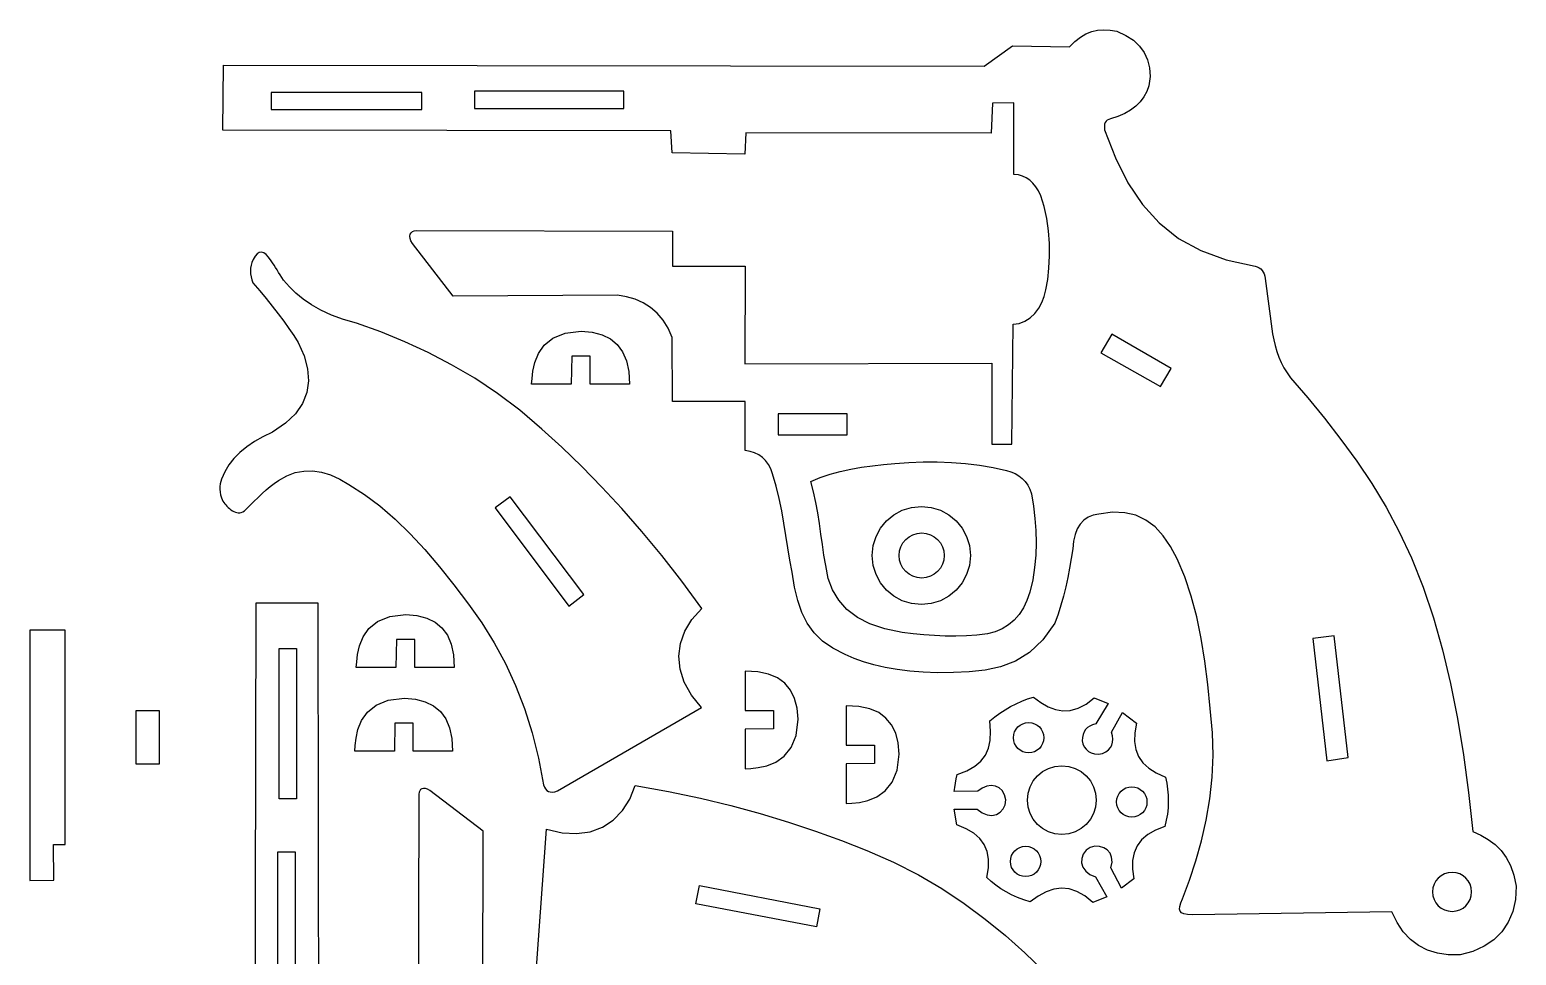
# Model space of a CAD drawing. Extents: x -16 to 199, y -147 to 150.
# Drawn here: x -7.8 to 199.5, y 21.3 to 150.5 of the extents above; entities that cross this region are included whole.
import ezdxf

# ---------------------------------------------------------------- set-up
doc = ezdxf.new("R2010")
doc.units = 0
doc.header["$MEASUREMENT"] = 0
doc.layers.add('CAMADA_1', color=7, linetype='CONTINUOUS')

msp = doc.modelspace()

# ---------------------------------------------------------------- linework, layer by layer
at = {"layer": 'CAMADA_1', "color": 250}
for points in [[(19.21926, 145.49896), (125.27555, 145.39427), (129.26346, 148.21653), (137.18152, 148.08638), (137.94513, 148.82225), (138.71425, 149.41581), (139.49534, 149.87162), (140.29448, 150.19405), (141.11889, 150.38747), (141.97446, 150.45644), (142.86822, 150.40533), (143.80644, 150.23851), (145.04581, 149.66851), (146.09803, 148.98014), (146.95968, 148.17853), (147.62696, 147.26862), (148.09588, 146.25554), (148.36283, 145.14442), (148.42458, 143.9402), (148.27676, 142.6482), (147.97903, 141.83025), (147.57452, 141.08089), (147.06361, 140.4005), (146.44611, 139.78889), (145.72202, 139.24606), (144.89115, 138.77201), (143.95388, 138.36655), (142.90983, 138.03006), (142.66169, 137.94551), (142.45668, 137.82999), (142.29423, 137.6835), (142.17358, 137.50604), (142.09435, 137.2978), (142.05559, 137.0584), (142.05692, 136.78803), (142.09758, 136.48688), (143.6039, 132.56566), (145.34449, 129.0974), (147.36172, 126.0764), (149.69853, 123.49677), (152.39729, 121.35243), (155.50094, 119.6373), (159.05204, 118.34587), (163.09315, 117.47206), (163.38366, 117.37725), (163.64035, 117.24843), (163.86284, 117.08522), (164.05113, 116.88819), (164.2056, 116.65696), (164.32587, 116.39172), (164.41194, 116.09228), (164.46419, 115.75883), (165.52059, 108.04844), (165.66651, 107.20655), (165.85556, 106.38404), (166.09021, 105.58148), (166.37274, 104.80039), (166.70543, 104.04153), (167.09075, 103.30585), (167.53098, 102.59487), (168.0284, 101.90916), (170.41081, 99.10438), (172.75313, 96.24773), (175.03598, 93.31679), (177.24017, 90.2899), (179.34651, 87.14464), (181.336, 83.85916), (183.18926, 80.41104), (184.88729, 76.77862), (186.50875, 72.70198), (187.94572, 68.42052), (189.21188, 63.93766), (190.32034, 59.2572), (191.28459, 54.38237), (192.11831, 49.31697), (192.83461, 44.06423), (193.44717, 38.62795), (194.56456, 38.11115), (195.59664, 37.51132), (196.53467, 36.80718), (197.36953, 35.97707), (198.0921, 34.99952), (198.69326, 33.85306), (199.16408, 32.51622), (199.49525, 30.96753), (199.37517, 29.11674), (198.99441, 27.43904), (198.36019, 25.94108), (197.48049, 24.6297), (196.3631, 23.51193), (195.01543, 22.59423), (193.44508, 21.88344), (191.66003, 21.38659), (190.01159, 21.39647), (188.49406, 21.61858), (187.10744, 22.05292), (185.85211, 22.6993), (184.72769, 23.55772), (183.73418, 24.62837), (182.87196, 25.91106), (182.14046, 27.40617), (154.38868, 27.00926), (153.6701, 27.03681), (153.14912, 27.12155), (152.8037, 27.27032), (152.61161, 27.48977), (152.551, 27.78655), (152.59964, 28.16769), (152.73606, 28.63946), (152.93784, 29.20889), (153.90798, 31.80163), (154.80516, 34.50913), (155.60164, 37.31733), (156.27006, 40.21236), (156.78306, 43.18016), (157.1129, 46.20705), (157.23241, 49.27859), (157.11404, 52.38129), (156.8241, 55.7707), (156.48058, 59.11109), (156.06391, 62.37605), (155.55471, 65.53955), (154.93322, 68.57499), (154.18006, 71.45596), (153.27585, 74.15643), (152.20102, 76.64942), (151.28902, 78.38184), (150.26872, 79.86821), (149.12948, 81.09504), (147.8618, 82.04903), (146.45561, 82.71669), (144.90103, 83.08472), (143.1878, 83.13944), (141.30623, 82.86774), (140.48657, 82.72011), (139.77654, 82.4429), (139.17348, 82.03668), (138.67473, 81.50088), (138.27744, 80.83607), (137.97914, 80.04168), (137.77698, 79.11828), (137.6683, 78.0653), (137.43973, 76.6916), (137.20147, 75.34431), (136.94611, 74.02115), (136.66567, 72.71946), (136.35293, 71.43658), (136.0001, 70.17023), (135.59977, 68.91756), (135.14415, 67.67629), (133.46512, 65.33264), (131.62516, 63.60193), (129.65277, 62.38859), (127.57645, 61.59762), (125.42432, 61.13364), (123.22488, 60.90146), (121.00663, 60.80589), (118.79788, 60.75136), (116.80896, 60.84199), (114.92815, 60.99741), (113.15564, 61.21781), (111.49124, 61.503), (109.93476, 61.85317), (108.48639, 62.26813), (107.14632, 62.74788), (105.91417, 63.29242), (104.1941, 64.16756), (102.7615, 65.18121), (101.58635, 66.34439), (100.63863, 67.66717), (99.88813, 69.16038), (99.30483, 70.83428), (98.85871, 72.69932), (98.51975, 74.76614), (98.20207, 76.48412), (97.91954, 78.2021), (97.65088, 79.92008), (97.37538, 81.63806), (97.07176, 83.35604), (96.71874, 85.07402), (96.2958, 86.79181), (95.78147, 88.50979), (95.52611, 89.21317), (95.20482, 89.82687), (94.81893, 90.35298), (94.36977, 90.7934), (93.85905, 91.14984), (93.28829, 91.42477), (92.65844, 91.6199), (91.9714, 91.73694), (91.97083, 98.61361), (81.85865, 98.57599), (81.77866, 107.53525), (81.22348, 108.8263), (80.52732, 109.94863), (79.70405, 110.9068), (78.76754, 111.70594), (77.73128, 112.35118), (76.60914, 112.84765), (75.4148, 113.2001), (74.16213, 113.41347), (51.23768, 113.26698), (45.57226, 120.6538), (45.36516, 121.01214), (45.25021, 121.3492), (45.22019, 121.65643), (45.26845, 121.92471), (45.38796, 122.14568), (45.57188, 122.31022), (45.81318, 122.40959), (46.10521, 122.43524), (81.85865, 122.33948), (81.84288, 117.49467), (91.97691, 117.47168), (91.93568, 103.85476), (126.36748, 103.92943), (126.38135, 92.6554), (129.17739, 92.65407), (129.35941, 109.37445), (130.19541, 109.4818), (130.97992, 109.78542), (131.70002, 110.257), (132.34317, 110.86842), (132.89683, 111.59156), (133.34789, 112.3983), (133.68381, 113.26052), (133.89186, 114.1501), (134.15558, 115.59828), (134.33209, 117.19675), (134.41455, 118.8982), (134.3965, 120.65494), (134.27072, 122.41966), (134.03075, 124.14486), (133.66975, 125.78342), (133.18107, 127.28765), (132.86567, 127.96272), (132.50714, 128.55134), (132.10548, 129.0537), (131.66088, 129.46999), (131.17315, 129.8004), (130.64267, 130.04531), (130.06963, 130.20453), (129.45403, 130.27882), (129.43313, 140.2599), (126.44975, 140.22266), (126.27799, 136.0134), (92.06469, 136.08161), (91.92846, 133.10146), (81.77049, 133.26923), (81.62229, 136.33773), (19.12825, 136.43767), (19.21926, 145.49896), (19.21926, 145.49896)], [(25.88199, 141.70903), (25.88199, 139.30496), (46.86407, 139.30496), (46.86407, 141.70903), (25.88199, 141.70903), (25.88199, 141.70903)], [(54.24842, 141.87376), (54.24842, 139.46969), (75.04183, 139.46969), (75.04183, 141.87376), (54.24842, 141.87376), (54.24842, 141.87376)], [(63.86432, 45.11417), (63.98421, 44.80599), (64.13564, 44.55025), (64.31994, 44.3498), (64.53939, 44.20749), (64.79513, 44.12598), (65.08925, 44.10831), (65.42346, 44.15752), (65.79928, 44.27608), (85.88361, 55.91738), (84.46678, 57.6384), (83.47422, 59.42174), (82.89662, 61.23662), (82.72467, 63.05245), (82.94925, 64.83864), (83.56067, 66.56422), (84.55019, 68.19898), (85.90812, 69.71195), (83.12367, 73.50872), (80.33922, 77.09022), (77.55477, 80.46842), (74.77032, 83.65624), (71.98587, 86.66584), (69.20142, 89.51014), (66.41697, 92.2013), (63.63271, 94.75224), (60.55338, 97.37728), (57.42731, 99.73233), (54.25621, 101.84152), (51.04217, 103.72841), (47.78709, 105.41675), (44.49268, 106.9301), (41.16122, 108.29259), (37.79442, 109.52778), (35.94572, 110.05522), (34.29063, 110.66056), (32.81471, 111.33639), (31.50352, 112.07568), (30.34243, 112.87121), (29.31681, 113.71595), (28.41241, 114.60287), (27.61441, 115.52456), (27.37349, 115.88461), (27.13979, 116.24485), (26.91312, 116.6011), (26.69367, 116.95032), (26.48087, 117.28852), (26.2751, 117.61247), (26.07617, 117.91818), (25.88389, 118.20242), (25.51795, 118.72587), (25.16683, 119.1072), (24.83034, 119.34584), (24.50848, 119.44179), (24.20106, 119.39467), (23.90751, 119.2041), (23.62802, 118.8697), (23.36202, 118.39166), (23.19862, 117.99779), (23.08082, 117.60107), (23.00881, 117.20131), (22.98278, 116.79889), (23.00235, 116.39362), (23.06771, 115.9855), (23.17905, 115.57434), (23.33599, 115.16052), (24.27307, 114.04959), (25.17177, 112.95747), (26.03038, 111.88454), (26.84719, 110.8308), (27.62011, 109.79663), (28.34743, 108.78241), (29.02725, 107.78814), (29.65767, 106.8142), (30.45928, 104.94973), (30.93447, 103.16734), (31.06747, 101.46893), (30.84213, 99.8564), (30.24268, 98.33184), (29.25278, 96.89677), (27.85685, 95.55328), (26.03855, 94.30327), (24.72812, 93.67323), (23.5334, 92.99284), (22.45762, 92.26077), (21.50325, 91.47569), (20.67333, 90.63665), (19.97109, 89.74213), (19.39919, 88.79099), (18.96048, 87.7819), (18.85503, 87.44484), (18.77732, 87.09429), (18.73134, 86.73025), (18.72127, 86.35272), (18.75129, 85.96151), (18.8252, 85.55681), (18.94718, 85.13862), (19.12122, 84.70675), (19.2546, 84.51979), (19.39691, 84.33834), (19.54891, 84.1624), (19.71155, 83.9914), (19.88578, 83.82496), (20.07255, 83.66232), (20.27262, 83.50348), (20.48694, 83.34749), (20.68283, 83.23501), (20.87967, 83.14704), (21.07879, 83.08776), (21.28171, 83.06116), (21.48976, 83.07161), (21.70408, 83.12329), (21.926, 83.22), (22.15685, 83.36611), (22.82698, 84.0142), (23.45284, 84.62676), (24.04602, 85.20417), (24.61735, 85.74643), (25.17823, 86.25392), (25.74006, 86.72683), (26.31405, 87.16497), (26.91122, 87.56891), (28.05768, 88.23049), (29.23264, 88.67129), (30.43287, 88.8972), (31.65552, 88.9143), (32.89774, 88.7281), (34.15649, 88.34449), (35.42873, 87.76936), (36.71161, 87.00841), (38.89832, 85.63775), (41.04665, 84.02674), (43.16097, 82.19362), (45.24565, 80.15682), (47.30487, 77.93458), (49.34281, 75.54533), (51.36403, 73.00712), (53.37233, 70.33876), (55.24155, 67.70308), (56.96352, 64.93516), (58.53235, 62.0274), (59.94158, 58.97182), (61.18551, 55.76063), (62.25787, 52.38566), (63.15296, 48.8395), (63.86432, 45.11417), (63.86432, 45.11417)], [(67.72721, 100.9945), (62.19232, 100.9945), (62.24932, 101.78832), (62.37168, 102.8394), (62.64205, 104.03811), (63.14308, 105.27425), (63.9578, 106.43819), (65.16886, 107.41992), (66.85891, 108.10962), (69.11098, 108.39747), (70.65359, 108.24908), (72.00981, 107.89815), (73.17242, 107.33461), (74.13401, 106.54896), (74.88717, 105.53151), (75.42468, 104.27238), (75.73913, 102.76207), (75.82311, 100.99108), (70.35624, 100.99108), (70.35624, 104.93814), (67.79637, 104.93814), (67.72721, 100.9945), (67.72721, 100.9945)], [(143.0814, 108.00816), (141.5462, 105.39566), (149.89556, 100.70912), (151.3768, 103.1871), (143.0814, 108.00816), (143.0814, 108.00816)], [(96.55268, 96.88936), (96.55268, 93.96317), (106.20392, 93.96317), (106.20392, 96.88936), (96.55268, 96.88936), (96.55268, 96.88936)], [(128.39459, 88.95534), (129.03584, 88.77883), (129.61971, 88.53734), (130.14582, 88.23106), (130.61417, 87.85999), (131.02495, 87.42394), (131.37816, 86.9231), (131.67361, 86.35728), (131.91149, 85.72667), (132.17996, 84.01135), (132.38098, 82.29622), (132.506, 80.58109), (132.5459, 78.86577), (132.49213, 77.15045), (132.33595, 75.43532), (132.06843, 73.72), (131.68083, 72.00468), (131.26891, 70.84796), (130.76104, 69.81379), (130.15836, 68.90198), (129.46106, 68.11291), (128.67028, 67.4462), (127.7864, 66.90223), (126.81018, 66.48062), (125.74238, 66.18137), (124.28299, 66.01854), (122.81638, 65.91651), (121.34255, 65.87129), (119.8615, 65.8787), (118.37323, 65.93494), (116.87774, 66.03545), (115.37522, 66.17681), (113.86529, 66.35446), (111.44925, 66.86176), (109.37046, 67.57464), (107.61467, 68.48455), (106.16839, 69.58313), (105.01737, 70.86183), (104.14812, 72.31229), (103.54658, 73.92615), (103.19907, 75.69467), (102.95853, 77.16489), (102.74497, 78.63511), (102.54243, 80.10533), (102.33419, 81.57555), (102.10448, 83.04577), (101.83696, 84.51599), (101.51529, 85.98621), (101.12351, 87.45643), (102.4404, 87.99014), (103.81277, 88.44538), (105.23397, 88.82994), (106.69735, 89.1518), (108.19588, 89.41837), (109.72291, 89.63763), (111.27198, 89.81737), (112.83625, 89.96538), (114.80066, 90.10123), (116.77742, 90.1702), (118.75779, 90.16868), (120.73265, 90.0923), (122.69269, 89.93688), (124.62917, 89.69824), (126.53278, 89.37258), (128.39459, 88.95534), (128.39459, 88.95534)], [(67.40288, 70.06516), (69.47597, 71.65964), (59.19089, 85.29347), (57.1178, 83.7786), (67.40288, 70.06516), (67.40288, 70.06516)], [(116.53631, 83.96214), (117.91704, 83.82287), (119.20334, 83.42349), (120.36728, 82.79174), (121.3815, 81.95498), (122.21845, 80.94076), (122.8502, 79.77663), (123.24958, 78.49052), (123.38885, 77.10979), (123.24958, 75.72887), (122.8502, 74.44276), (122.21845, 73.27863), (121.3815, 72.2646), (120.36728, 71.42765), (119.20334, 70.79571), (117.91704, 70.39652), (116.53631, 70.25725), (115.15539, 70.39652), (113.86928, 70.79571), (112.70534, 71.42765), (111.69112, 72.2646), (110.85436, 73.27863), (110.22242, 74.44276), (109.82323, 75.72887), (109.68396, 77.10979), (109.82323, 78.49052), (110.22242, 79.77663), (110.85436, 80.94076), (111.69112, 81.95498), (112.70534, 82.79174), (113.86928, 83.42349), (115.15539, 83.82287), (116.53631, 83.96214), (116.53631, 83.96214)], [(116.58229, 80.2598), (117.21632, 80.19577), (117.80703, 80.01242), (118.3415, 79.72229), (118.80719, 79.33811), (119.19137, 78.87242), (119.4815, 78.33795), (119.66504, 77.74724), (119.72888, 77.11321), (119.66504, 76.47918), (119.4815, 75.88847), (119.19137, 75.354), (118.80719, 74.88831), (118.3415, 74.50394), (117.80703, 74.21381), (117.21632, 74.03027), (116.58229, 73.96643), (115.94826, 74.03027), (115.35774, 74.21381), (114.82327, 74.50394), (114.35758, 74.88831), (113.97321, 75.354), (113.68327, 75.88847), (113.49973, 76.47918), (113.43589, 77.11321), (113.49973, 77.74724), (113.68327, 78.33795), (113.97321, 78.87242), (114.35758, 79.33811), (114.82327, 79.72229), (115.35774, 80.01242), (115.94826, 80.19577), (116.58229, 80.2598), (116.58229, 80.2598)], [(43.2801, 61.47184), (37.74521, 61.47184), (37.8024, 62.26566), (37.92457, 63.31674), (38.19494, 64.51545), (38.69597, 65.75159), (39.51069, 66.91553), (40.72175, 67.89726), (42.4118, 68.58696), (44.66387, 68.87481), (46.20648, 68.72642), (47.5627, 68.37549), (48.72531, 67.81195), (49.68709, 67.02611), (50.44006, 66.00866), (50.97757, 64.74972), (51.29202, 63.23941), (51.376, 61.46842), (45.90913, 61.46842), (45.90913, 65.41548), (43.34926, 65.41548), (43.2801, 61.47184), (43.2801, 61.47184)], [(-4.4631, 36.79996), (-2.87394, 36.79008), (-2.87394, 66.69095), (-7.79285, 66.69095), (-7.77632, 31.78358), (-4.44638, 31.81721), (-4.4631, 36.79996), (-4.4631, 36.79996)], [(174.10707, 65.9015), (171.14193, 65.53081), (173.06929, 48.48116), (176.03443, 48.92595), (174.10707, 65.9015), (174.10707, 65.9015)], [(26.9876, 64.1573), (29.39167, 64.1573), (29.39167, 43.17522), (26.9876, 43.17522), (26.9876, 64.1573), (26.9876, 64.1573)], [(91.95791, 52.87852), (91.95791, 47.34344), (92.75154, 47.40063), (93.80281, 47.52299), (95.00152, 47.79336), (96.23766, 48.29439), (97.4016, 49.10911), (98.38333, 50.32017), (99.07303, 52.01022), (99.36088, 54.2621), (99.21249, 55.80471), (98.86137, 57.16112), (98.29783, 58.32373), (97.51218, 59.28532), (96.49473, 60.03848), (95.23579, 60.57599), (93.72548, 60.89044), (91.95449, 60.97442), (91.95449, 55.50755), (95.90155, 55.50755), (95.90155, 52.94768), (91.95791, 52.87852), (91.95791, 52.87852)], [(43.05989, 49.79881), (37.52481, 49.79881), (37.582, 50.59263), (37.70436, 51.64371), (37.97473, 52.84242), (38.47576, 54.07875), (39.29048, 55.2425), (40.50154, 56.22442), (42.19159, 56.91412), (44.44347, 57.20178), (45.98627, 57.05358), (47.34249, 56.70246), (48.5051, 56.13892), (49.46669, 55.35327), (50.21985, 54.33582), (50.75736, 53.07669), (51.07181, 51.56657), (51.15579, 49.79539), (45.68892, 49.79539), (45.68892, 53.74245), (43.12905, 53.74245), (43.05989, 49.79881), (43.05989, 49.79881)], [(106.05344, 48.03314), (106.05344, 42.49806), (106.84726, 42.55525), (107.89834, 42.67761), (109.09705, 42.94798), (110.33319, 43.44901), (111.49713, 44.26373), (112.47886, 45.47479), (113.16875, 47.16484), (113.45641, 49.41672), (113.30821, 50.95933), (112.95709, 52.31574), (112.39355, 53.47835), (111.6079, 54.43994), (110.59045, 55.1931), (109.33132, 55.73061), (107.8212, 56.04506), (106.05002, 56.12904), (106.05002, 50.66217), (109.99708, 50.66217), (109.99708, 48.1023), (106.05344, 48.03314), (106.05344, 48.03314)], [(124.40687, 44.21661), (121.11322, 44.16816), (121.18466, 44.76666), (121.27966, 45.36516), (121.39841, 45.96366), (121.54091, 46.56216), (122.88801, 47.0972), (123.9864, 47.71337), (124.84843, 48.42758), (125.4874, 49.25617), (125.91566, 50.21586), (126.14632, 51.32356), (126.19192, 52.5958), (126.06538, 54.0493), (126.77769, 54.6041), (127.50235, 55.12185), (128.23974, 55.60103), (128.99138, 56.03993), (129.75765, 56.4376), (130.53969, 56.79214), (131.33845, 57.10222), (132.15469, 57.36651), (133.17917, 56.59017), (134.19966, 55.99946), (135.22357, 55.61015), (136.25812, 55.43896), (137.31053, 55.50185), (138.38859, 55.81516), (139.49933, 56.39485), (140.65035, 57.25726), (142.56631, 56.47845), (140.87303, 53.61287), (140.41247, 53.48709), (140.0205, 53.3159), (139.69465, 53.09835), (139.43226, 52.83273), (139.23105, 52.51809), (139.08817, 52.1531), (139.00134, 51.73624), (138.96771, 51.26637), (139.06328, 50.8383), (139.24264, 50.4393), (139.50085, 50.08419), (139.83335, 49.78817), (140.23558, 49.56625), (140.70241, 49.43382), (141.22947, 49.40589), (141.81182, 49.49747), (142.27162, 49.73326), (142.63699, 50.00572), (142.91192, 50.31618), (143.10002, 50.66559), (143.20566, 51.05509), (143.23264, 51.48601), (143.18514, 51.95949), (143.06677, 52.47705), (144.5938, 55.233), (146.52097, 53.74435), (146.3038, 52.38262), (146.27663, 51.15617), (146.44858, 50.05721), (146.8282, 49.07814), (147.42461, 48.21117), (148.24636, 47.44851), (149.30238, 46.78218), (150.60179, 46.20458), (150.76557, 45.37371), (150.88242, 44.52555), (150.95044, 43.66428), (150.96773, 42.79446), (150.93258, 41.92008), (150.84309, 41.04589), (150.69736, 40.17569), (150.49349, 39.31404), (149.18705, 38.79306), (148.11032, 38.17043), (147.2576, 37.44026), (146.62338, 36.59761), (146.20196, 35.63659), (145.98745, 34.55207), (145.97472, 33.33854), (146.1575, 31.99068), (144.45168, 30.71122), (142.96873, 33.56426), (143.12453, 34.34098), (143.07342, 35.01909), (142.84523, 35.58738), (142.46941, 36.03502), (141.97522, 36.35099), (141.39268, 36.52389), (140.75086, 36.54289), (140.07959, 36.39678), (139.50579, 35.98999), (139.11325, 35.46464), (138.90672, 34.86481), (138.89095, 34.23496), (139.07107, 33.61936), (139.45183, 33.06209), (140.03836, 32.6078), (140.83541, 32.30057), (142.39037, 29.50282), (140.47118, 28.72078), (139.32415, 29.62062), (138.21474, 30.24268), (137.13193, 30.59836), (136.06451, 30.69944), (135.00165, 30.5577), (133.93195, 30.18454), (132.84439, 29.59212), (131.72814, 28.79203), (130.81253, 29.07418), (129.94689, 29.40117), (129.12894, 29.77148), (128.35716, 30.18283), (127.62889, 30.6337), (126.94242, 31.122), (126.29547, 31.64602), (125.68633, 32.20386), (125.88868, 33.54203), (125.89495, 34.74739), (125.69944, 35.82602), (125.29645, 36.784), (124.68009, 37.62703), (123.84466, 38.361), (122.78446, 38.99218), (121.4936, 39.52627), (121.10315, 41.72875), (124.31187, 41.73141), (125.0086, 41.21005), (125.71027, 40.9279), (126.38686, 40.86311), (127.00816, 40.99383), (127.54396, 41.29783), (127.96424, 41.75307), (128.2386, 42.33751), (128.33702, 43.02949), (128.14227, 43.74807), (127.8149, 44.31028), (127.37885, 44.71308), (126.85806, 44.95286), (126.27647, 45.02639), (125.65821, 44.93044), (125.02684, 44.66159), (124.40687, 44.21661), (124.40687, 44.21661)], [(6.99618, 48.03067), (10.29078, 48.03067), (10.29078, 55.44352), (6.99618, 55.44352), (6.99618, 48.03067), (6.99618, 48.03067)], [(131.49596, 53.81123), (131.9227, 53.76829), (132.32018, 53.64479), (132.67985, 53.44947), (132.99316, 53.19088), (133.25175, 52.87738), (133.44707, 52.51771), (133.57057, 52.12023), (133.61351, 51.6933), (133.57057, 51.26656), (133.44707, 50.86908), (133.25175, 50.50941), (132.99316, 50.19591), (132.67985, 49.93732), (132.32018, 49.742), (131.9227, 49.61869), (131.49596, 49.57556), (131.06922, 49.61869), (130.67174, 49.742), (130.31188, 49.93732), (129.99857, 50.19591), (129.73998, 50.50941), (129.54466, 50.86908), (129.42135, 51.26656), (129.37822, 51.6933), (129.42135, 52.12023), (129.54466, 52.51771), (129.73998, 52.87738), (129.99857, 53.19088), (130.31188, 53.44947), (130.67174, 53.64479), (131.06922, 53.76829), (131.49596, 53.81123), (131.49596, 53.81123)], [(136.12626, 47.79241), (137.09298, 47.69494), (137.99358, 47.41526), (138.80849, 46.97294), (139.51871, 46.38698), (140.10467, 45.67695), (140.54699, 44.86185), (140.82648, 43.96144), (140.92395, 42.99453), (140.82648, 42.02781), (140.54699, 41.12721), (140.10467, 40.3123), (139.51871, 39.60227), (138.80849, 39.0165), (137.99358, 38.57399), (137.09298, 38.29431), (136.12626, 38.19684), (135.15954, 38.29431), (134.25894, 38.57399), (133.44403, 39.0165), (132.73381, 39.60227), (132.14804, 40.3123), (131.70572, 41.12721), (131.42604, 42.02781), (131.32857, 42.99453), (131.42604, 43.96144), (131.70572, 44.86185), (132.14804, 45.67695), (132.73381, 46.38698), (133.44403, 46.97294), (134.25894, 47.41526), (135.15954, 47.69494), (136.12626, 47.79241), (136.12626, 47.79241)], [(145.88295, 44.84988), (146.30969, 44.80694), (146.70717, 44.68344), (147.06684, 44.48812), (147.38034, 44.22953), (147.63893, 43.91622), (147.83406, 43.55636), (147.95756, 43.15888), (148.0005, 42.73214), (147.95756, 42.3054), (147.83406, 41.90792), (147.63893, 41.54806), (147.38034, 41.23475), (147.06684, 40.97597), (146.70717, 40.78084), (146.30969, 40.65734), (145.88295, 40.61421), (145.45621, 40.65734), (145.05873, 40.78084), (144.69906, 40.97597), (144.38575, 41.23475), (144.12697, 41.54806), (143.93184, 41.90792), (143.80834, 42.3054), (143.7654, 42.73214), (143.80834, 43.15888), (143.93184, 43.55636), (144.12697, 43.91622), (144.38575, 44.22953), (144.69906, 44.48812), (145.05873, 44.68344), (145.45621, 44.80694), (145.88295, 44.84988), (145.88295, 44.84988)], [(26.82287, 35.79087), (29.22694, 35.79087), (29.22694, 14.99746), (26.82287, 14.99746), (26.82287, 35.79087), (26.82287, 35.79087)], [(131.07587, 36.55372), (131.50261, 36.51078), (131.90009, 36.38728), (132.25976, 36.19196), (132.57307, 35.93337), (132.83166, 35.61987), (133.02698, 35.2602), (133.15048, 34.86272), (133.19342, 34.43579), (133.15048, 34.00905), (133.02698, 33.61157), (132.83166, 33.2519), (132.57307, 32.9384), (132.25976, 32.67981), (131.90009, 32.48449), (131.50261, 32.36099), (131.07587, 32.31805), (130.64913, 32.36099), (130.25165, 32.48449), (129.89198, 32.67981), (129.57848, 32.9384), (129.31989, 33.2519), (129.12476, 33.61157), (129.00126, 34.00905), (128.95813, 34.43579), (129.00126, 34.86272), (129.12476, 35.2602), (129.31989, 35.61987), (129.57848, 35.93337), (129.89198, 36.19196), (130.25165, 36.38728), (130.64913, 36.51078), (131.07587, 36.55372), (131.07587, 36.55372)], [(85.08352, 28.53154), (85.60811, 31.09369), (102.37067, 27.82607), (101.9179, 25.29888), (85.08352, 28.53154), (85.08352, 28.53154)], [(187.8283, 30.18815), (187.88359, 29.64), (188.04205, 29.12947), (188.29285, 28.66739), (188.62516, 28.26478), (189.02777, 27.93247), (189.48985, 27.68167), (190.00038, 27.52321), (190.54853, 27.46792), (191.09668, 27.52321), (191.60721, 27.68167), (192.06929, 27.93247), (192.4719, 28.26478), (192.80421, 28.66739), (193.05501, 29.12947), (193.21347, 29.64), (193.26876, 30.18815), (193.21347, 30.7363), (193.05501, 31.24683), (192.80421, 31.70891), (192.4719, 32.11152), (192.06929, 32.44364), (191.60721, 32.69444), (191.09668, 32.85309), (190.54853, 32.90838), (190.00038, 32.85309), (189.48985, 32.69444), (189.02777, 32.44364), (188.62516, 32.11152), (188.29285, 31.70891), (188.04205, 31.24683), (187.88359, 30.7363), (187.8283, 30.18815), (187.8283, 30.18815)]]:
    msp.add_lwpolyline(points, close=True, dxfattribs=at)
for points in [[(32.54054, 8.32599), (32.4406, 70.45656), (23.74297, 70.45656), (23.74297, 70.45656), (23.74297, 70.45656), (23.484, -34.8726)], [(55.39203, 15.93169), (55.42965, 38.65417), (47.99362, 44.31959), (47.6672, 44.49686), (47.37327, 44.59433), (47.11468, 44.61846), (46.89466, 44.57438), (46.71587, 44.46836), (46.58154, 44.30591), (46.49471, 44.0933), (46.45804, 43.83585), (46.35715, 8.18064)], [(62.60747, 15.78501), (64.26636, 38.93974), (66.43426, 38.42085), (68.4722, 38.31046), (70.35662, 38.58691), (72.06396, 39.22854), (73.57104, 40.21312), (74.85392, 41.51937), (75.88942, 43.12525), (76.65398, 45.00891), (81.28732, 44.17082), (85.72686, 43.23811), (89.98381, 42.21629), (94.06938, 41.11106), (97.99516, 39.92793), (101.77217, 38.67203), (105.41162, 37.34925), (108.92491, 35.96472), (112.63409, 34.34782), (116.12135, 32.57056), (119.40721, 30.6451), (122.512, 28.58341), (125.45643, 26.39784), (128.26083, 24.10036), (130.94591, 21.70332), (133.53181, 19.21869)]]:
    msp.add_lwpolyline(points, dxfattribs=at)

doc.saveas('drawing.dxf')
